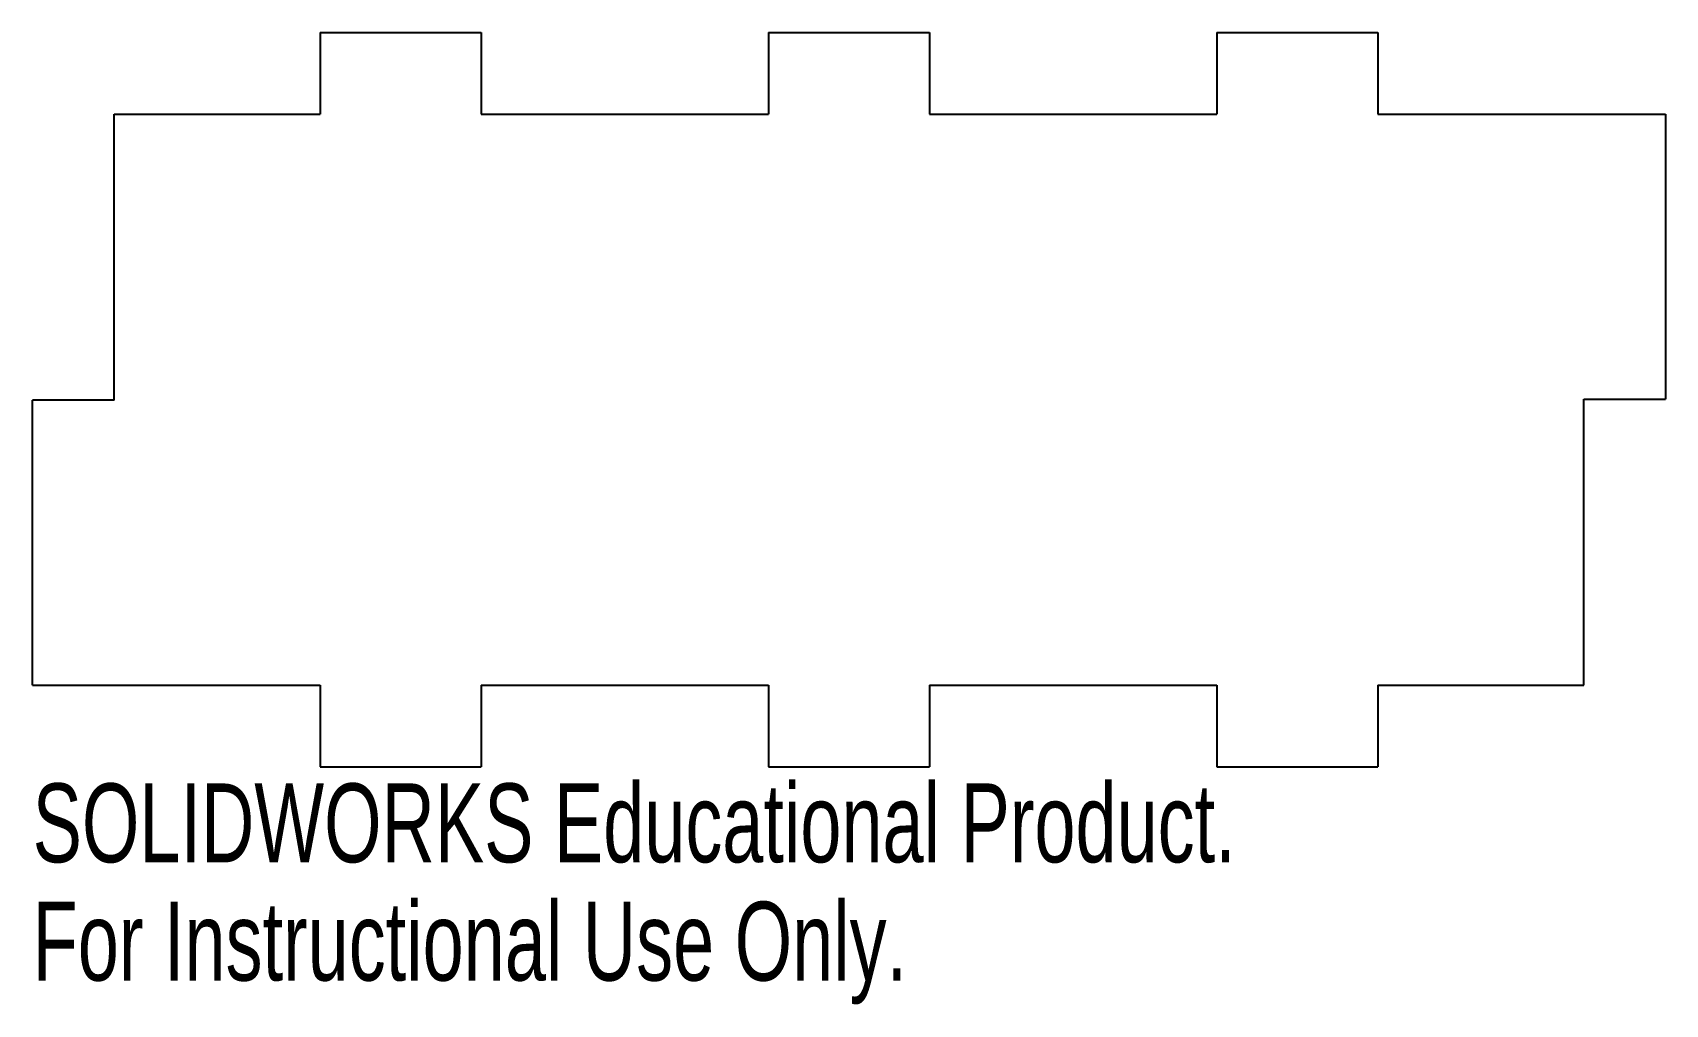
# Model space of a CAD drawing. Header units: millimetres. Extents: x -50 to 50, y -37 to 22.
import ezdxf

# ---------------------------------------------------------------- set-up
doc = ezdxf.new("R2010")
doc.units = ezdxf.units.MM
doc.styles.add('SLDTEXTSTYLE0', font='TXT', dxfattribs={"width": 0.7})

msp = doc.modelspace()

# ---------------------------------------------------------------- linework, layer by layer
at = {"color": 7, "linetype": 'Continuous', "lineweight": 25}
for p, q in [((-32.3875, 22.5), (-32.3875, 17.5)), ((-32.3875, 22.5), (-22.5375, 22.5)), ((-22.5375, 22.5), (-22.5375, 17.5)), ((-4.925, 22.5), (-4.925, 17.5)), ((-4.925, 22.5), (4.925, 22.5)), ((4.925, 22.5), (4.925, 17.5)), ((22.5375, 22.5), (22.5375, 17.5)), ((22.5375, 22.5), (32.3875, 22.5)), ((32.3875, 22.5), (32.3875, 17.5)), ((-45, -0.025), (-45, 17.5)), ((-45, 17.5), (-32.3875, 17.5)), ((-22.5375, 17.5), (-4.925, 17.5)), ((4.925, 17.5), (22.5375, 17.5)), ((32.3875, 17.5), (50, 17.5)), ((50, 17.5), (50, 0.025)), ((45, 0.025), (50, 0.025)), ((45, -17.5), (45, 0.025)), ((-50, -17.5), (-50, -0.025)), ((-45, -0.025), (-50, -0.025)), ((-50, -17.5), (-32.3875, -17.5)), ((-32.3875, -17.5), (-32.3875, -22.5)), ((-22.5375, -17.5), (-4.925, -17.5)), ((-22.5375, -17.5), (-22.5375, -22.5)), ((-4.925, -17.5), (-4.925, -22.5)), ((4.925, -17.5), (22.5375, -17.5)), ((4.925, -17.5), (4.925, -22.5)), ((22.5375, -17.5), (22.5375, -22.5)), ((32.3875, -17.5), (45, -17.5)), ((32.3875, -17.5), (32.3875, -22.5)), ((-32.3875, -22.5), (-22.5375, -22.5)), ((-4.925, -22.5), (4.925, -22.5)), ((22.5375, -22.5), (32.3875, -22.5))]:
    msp.add_line(p, q, dxfattribs=at)

# ---------------------------------------------------------------- texts
at = {"color": 7, "linetype": 'Continuous', "char_height": 4.83362, "attachment_point": 1, "style": 'SLDTEXTSTYLE0'}
for s, insert in [('SOLIDWORKS Educational Product.', (-50, -23.5196)), ('For Instructional Use Only.', (-50, -30.77))]:
    msp.add_mtext(s, dxfattribs=dict(at, insert=insert))

doc.saveas('drawing.dxf')
